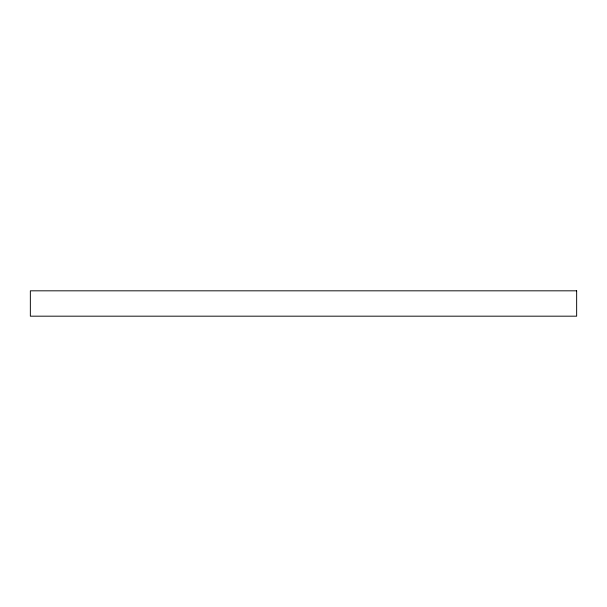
<?xml version="1.0" encoding="UTF-8"?>
<svg xmlns="http://www.w3.org/2000/svg" width="607" height="607" viewBox="0 0 607 607"><rect width="100%" height="100%" fill="white"/><g stroke="black" fill="none" stroke-linecap="round" stroke-linejoin="round"><path stroke-width="0.91" d="M576.65 290.821L30.35 290.821L30.35 316.179L576.65 316.179L576.65 290.821"/></g></svg>
